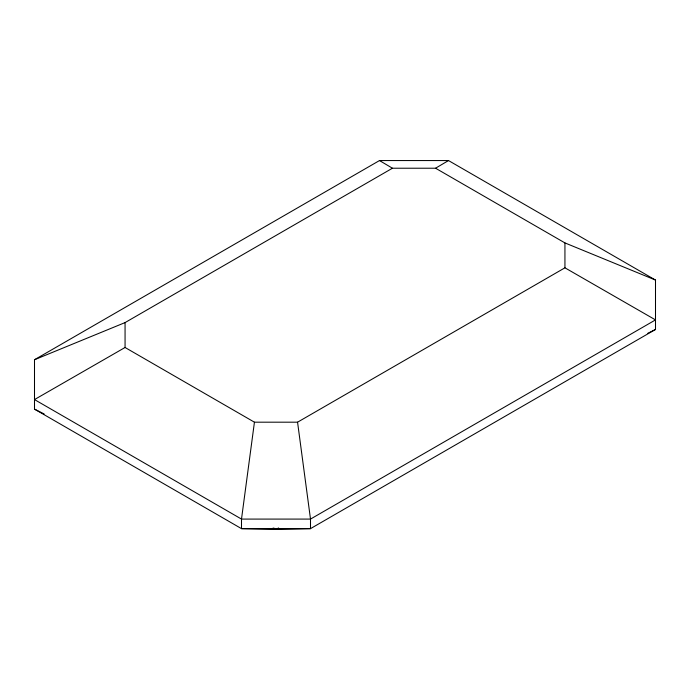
<?xml version="1.0" encoding="UTF-8"?>
<svg xmlns="http://www.w3.org/2000/svg" width="690" height="690" viewBox="0 0 690 690"><rect width="100%" height="100%" fill="white"/><g stroke="black" fill="none" stroke-linecap="round" stroke-linejoin="round"><path stroke-width="1.03" d="M254.438 422.185L241.5 519.087L241.5 528.644L276 529.446L310.5 528.644L655.5 329.466L655.5 280.062L448.5 160.554L379.5 160.554L34.5 359.74L34.5 409.136L241.5 528.644L310.5 528.644L310.5 519.087L297.562 422.185L564.938 267.815L655.5 319.901L310.5 519.087L241.5 519.087L34.5 399.579L125.062 347.484L254.438 422.185L297.562 422.185M34.5 359.74L125.062 322.592L392.438 168.222L435.562 168.222L448.5 160.554M273.111 528.005L276 529.446L278.588 527.954M647.807 333.296L655.5 329.466M435.562 168.222L564.938 242.915L655.5 280.062M34.5 409.136L44.126 413.931M379.5 160.554L392.438 168.222M274.206 528.255L276 529.446M564.938 242.915L564.938 267.815M125.062 322.592L125.062 347.484"/></g></svg>
